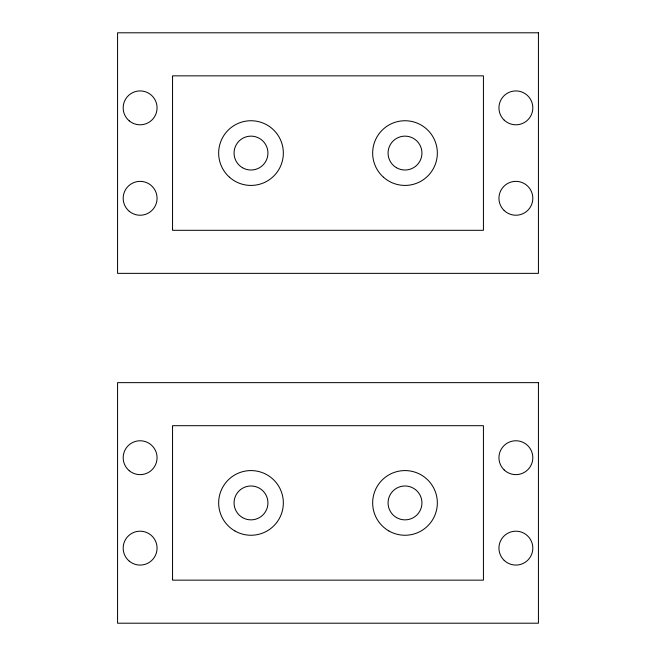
<?xml version="1.0" encoding="UTF-8"?>
<svg xmlns="http://www.w3.org/2000/svg" width="656" height="656" viewBox="0 0 656 656"><rect width="100%" height="100%" fill="white"/><g stroke="black" fill="none" stroke-linecap="round" stroke-linejoin="round"><path stroke-width="0.98" d="M172.569 77.064L172.569 75.85L483.431 75.85L483.431 230.305L172.569 230.305L172.569 229.092M172.569 426.908L172.569 425.695L483.431 425.695L483.431 580.15L172.569 580.15L172.569 578.936M172.553 77.064L172.553 229.092M172.553 426.908L172.553 578.936M538.428 32.8L117.572 32.8L117.572 273.363L538.428 273.363L538.428 32.8M538.428 382.637L117.572 382.637L117.572 623.2L538.428 623.2L538.428 382.637M129.281 211.314A16.941 16.941 0 0 0 156.817 201.171A16.941 16.941 0 0 0 134.259 182.401A16.941 16.941 0 0 0 129.281 211.314M129.281 120.884A16.941 16.941 0 0 0 156.817 110.733A16.941 16.941 0 0 0 134.259 91.963A16.941 16.941 0 0 0 129.281 120.884M504.193 210.551A16.941 16.941 0 0 0 532.344 202.286A16.941 16.941 0 0 0 511.106 182.04A16.941 16.941 0 0 0 504.193 210.551M504.193 120.122A16.941 16.941 0 0 0 532.344 111.856A16.941 16.941 0 0 0 511.106 91.61A16.941 16.941 0 0 0 504.193 120.122M229.452 177.202A32.341 32.341 0 0 0 282.662 159.679A32.341 32.341 0 0 0 240.883 122.36A32.341 32.341 0 0 0 229.452 177.202M242.531 167.747A16.941 16.941 0 0 0 267.943 153.078A16.941 16.941 0 0 0 242.531 138.408A16.941 16.941 0 0 0 242.531 167.747M396.527 167.747A16.941 16.941 0 0 0 421.939 153.078A16.941 16.941 0 0 0 396.527 138.408A16.941 16.941 0 0 0 396.527 167.747M383.457 177.202A32.341 32.341 0 0 0 436.658 159.679A32.341 32.341 0 0 0 394.887 122.36A32.341 32.341 0 0 0 383.457 177.202M129.281 561.159A16.941 16.941 0 0 0 156.817 551.007A16.941 16.941 0 0 0 134.259 532.237A16.941 16.941 0 0 0 129.281 561.159M129.281 470.721A16.941 16.941 0 0 0 156.817 460.578A16.941 16.941 0 0 0 134.259 441.808A16.941 16.941 0 0 0 129.281 470.721M504.193 560.396A16.941 16.941 0 0 0 532.344 552.131A16.941 16.941 0 0 0 511.106 531.877A16.941 16.941 0 0 0 504.193 560.396M504.193 469.958A16.941 16.941 0 0 0 532.344 461.693A16.941 16.941 0 0 0 511.106 441.447A16.941 16.941 0 0 0 504.193 469.958M234.832 530.925A32.341 32.341 0 0 0 283.343 502.922A32.341 32.341 0 0 0 234.832 474.911A32.341 32.341 0 0 0 234.832 530.925M242.531 517.592A16.941 16.941 0 0 0 267.943 502.922A16.941 16.941 0 0 0 242.531 488.253A16.941 16.941 0 0 0 242.531 517.592M396.527 517.592A16.941 16.941 0 0 0 421.939 502.922A16.941 16.941 0 0 0 396.527 488.253A16.941 16.941 0 0 0 396.527 517.592M388.828 530.925A32.341 32.341 0 0 0 437.339 502.922A32.341 32.341 0 0 0 388.828 474.911A32.341 32.341 0 0 0 388.828 530.925"/></g></svg>
